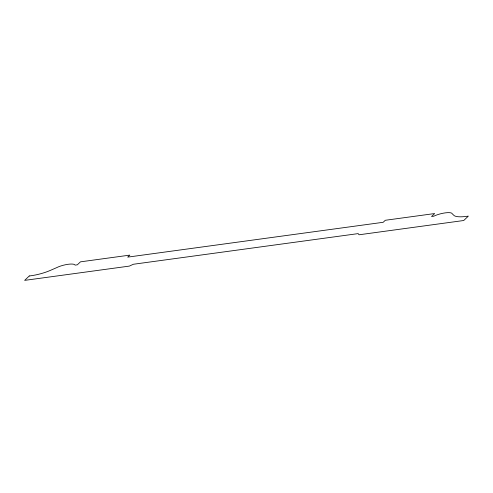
<?xml version="1.0" encoding="UTF-8"?>
<svg xmlns="http://www.w3.org/2000/svg" width="493" height="493" viewBox="0 0 493 493"><rect width="100%" height="100%" fill="white"/><g stroke="black" fill="none" stroke-linecap="round" stroke-linejoin="round"><path stroke-width="0.74" d="M29.272 275.969L24.65 280.375L129.345 266.103L133.363 264.26L358.183 233.608L359.033 234.785L463.728 220.513L468.35 216.107A21.316 5.411 -14.3 0 1 453.843 215.336L452.229 213.771A11.234 2.853 -14.3 0 0 445.302 212.865A11.234 2.853 -14.3 0 0 433.772 216.217L431.541 216.526L434.66 213.549L385.298 220.279L383.19 222.294L127.705 257.124L129.819 255.115L80.458 261.845L77.339 264.815L75.102 265.123A11.234 2.853 -14.3 0 0 67.948 264.31A11.234 2.853 -14.3 0 0 56.479 267.73L50.502 270.33A21.316 5.411 -14.3 0 1 29.272 275.969"/></g></svg>
